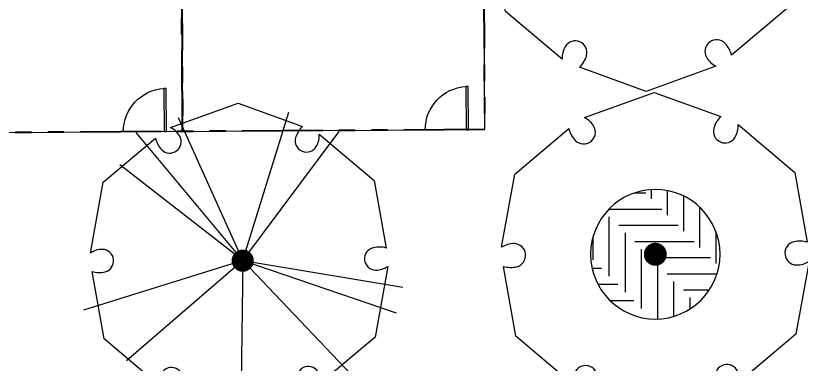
# Model space of a CAD drawing. Header units: feet. Extents: x 919634 to 928945, y 707022 to 708026.
# Drawn here: x 920416.5 to 920465.06, y 707175.12 to 707196.65 of the extents above; entities that cross this region are included whole.
import ezdxf

# ---------------------------------------------------------------- set-up
doc = ezdxf.new("R2010")
doc.units = ezdxf.units.FT
doc.header["$LTSCALE"] = 20
doc.header["$MEASUREMENT"] = 0
doc.linetypes.add('Site Plan$0$PHANTOM2', pattern=[1.25, 0.625, -0.125, 0.125, -0.125, 0.125, -0.125])
for name, color, linetype in [('-u-site-xref', 7, 'Continuous'), ('LK-TREE-013M', 6, 'Continuous'), ('LK-TREE-025M', 2, 'Continuous'), ('LK-TREE-035M', 123, 'Continuous'), ('LK-TREE-050M', 2, 'Continuous'), ('LK-TREE-TRNK', 32, 'Continuous'), ('LP-PATT-SHAR', 4, 'Continuous'), ('LP-SHAR-BRDR-CONT', 123, 'Continuous'), ('LP-TREE', 15, 'Continuous'), ('Site Plan$0$-u-site-fence', 4, 'Site Plan$0$FENCELINE1'), ('Site Plan$0$A-DOOR-EXT_WINDOWS', 253, 'Continuous')]:
    doc.layers.add(name, color=color, linetype=linetype)
doc.layers.add('Site Plan$0$SP-LOT LINES', color=252, linetype='Site Plan$0$PHANTOM2', lineweight=40)
doc.layers.get('-u-site-xref').off()
doc.linetypes.add('Site Plan$0$FENCELINE1', pattern='A,0.25,-0.1,[133,ltypeshp.shx,S=0.1,R=0,X=-0.1,Y=0],-0.1,1', length=1.45)

# ---------------------------------------------------------------- blocks, each defined once
blk = doc.blocks.new('Site Plan$0$A$C05C92244')
at = {"layer": 'Site Plan$0$A-DOOR-EXT_WINDOWS'}
blk.add_lwpolyline([(32, 32.05), (32, 0.04), (30.4, 0.04), (30.4, 32.05)], close=True, dxfattribs=at)
blk.add_arc((32.08, 32.08), 32.08, 180.05734, 267.00506, dxfattribs=at)
blk = doc.blocks.new('Site Plan')
at = {"layer": 'Site Plan$0$-u-site-fence', "ltscale": 0.15, "extrusion": (-1.16656e-06, 0.0001861, 1)}
for p, q in [((920426.725, 707203.499, 0.044), (920426.812, 707189.499, 0.046)), ((920426.725, 707203.499, 0.044), (920426.812, 707189.499, 0.046)), ((920445.391, 707203.616, 0.044), (920445.479, 707189.616, 0.046)), ((920365.48, 707189.114, 0.046), (920445.479, 707189.616, 0.046))]:
    blk.add_line(p, q, dxfattribs=at)
at = {"layer": 'Site Plan$0$SP-LOT LINES', "ltscale": 0.4, "extrusion": (-1.16656e-06, 0.0001861, 1)}
for p, q in [((920444.914, 707279.614, 0.029), (920445.479, 707189.616, 0.046)), ((920426.812, 707189.499, 0.046), (920426.248, 707279.497, 0.029)), ((920426.248, 707279.497, 0.029), (920426.812, 707189.499, 0.046)), ((920445.479, 707189.616, 0.046), (920365.48, 707189.114, 0.046))]:
    blk.add_line(p, q, dxfattribs=at)
at = {"layer": 'Site Plan$0$-u-site-fence', "ltscale": 0.01, "extrusion": (-1.16656e-06, 0.0001861, 1), "xscale": -0.08333333333333333, "yscale": 0.08333333333333336, "zscale": 0.08333333333333334, "rotation": 180.3591501553832}
for p in [(920441.795, 707192.251, 130.581), (920423.129, 707192.134, 130.581)]:
    blk.add_blockref('Site Plan$0$A$C05C92244', p, dxfattribs=at)
blk = doc.blocks.new('TREE-SIMP-027')
at = {"layer": 'LK-TREE-050M'}
blk.add_lwpolyline([(0.2708, 0.4238), (0.4563, 0.2673), (0.4966, 0.0396, 0.127189), (0.4527, 0.0407, 0.875318), (0.4614, -0.0349, 0.149076), (0.5024, -0.0227), (0.4596, -0.2615), (0.2826, -0.4103, 0.127189), (0.2616, -0.3718, 0.875318), (0.2005, -0.417, 0.149076), (0.2316, -0.4464), (0.0033, -0.5288), (-0.214, -0.4499, 0.127189), (-0.1912, -0.4124, 0.875318), (-0.2609, -0.3821, 0.149076), (-0.2708, -0.4238), (-0.4563, -0.2673), (-0.4966, -0.0396, 0.127189), (-0.4527, -0.0407, 0.875318), (-0.4614, 0.0349, 0.149076), (-0.5024, 0.0227), (-0.4596, 0.2615), (-0.2826, 0.4103, 0.127189), (-0.2616, 0.3718, 0.875318), (-0.2005, 0.417, 0.149076), (-0.2316, 0.4464), (-0.0033, 0.5288), (0.214, 0.4499, 0.127189), (0.1912, 0.4124, 0.875318), (0.2609, 0.3821, 0.149076)], format="xyb", close=True, dxfattribs=at)
at = {"layer": 'LK-TREE-TRNK', "const_width": 0.0375}
blk.add_lwpolyline([(-0.0187, 0, 1), (0.0188, 0, 1)], format="xyb", close=True, dxfattribs=at)
blk = doc.blocks.new('TREE-DCID-109')
at = {"layer": 'LK-TREE-013M'}
for q in [(-0.2167, 0.4824), (-0.3601, 0.4331), (0.5178, -0.1757), (0.5412, -0.0897)]:
    blk.add_line((0, 0), q, dxfattribs=at)
at = {"layer": 'LK-TREE-025M'}
for q in [(0.3255, 0.4361), (-0.538, -0.1671), (-0.3929, -0.3378)]:
    blk.add_line((0, 0), q, dxfattribs=at)
at = {"layer": 'LK-TREE-035M'}
for q in [(0.1554, 0.5017), (-0.4146, 0.324), (-0.0073, -0.5611), (0.3673, -0.3859)]:
    blk.add_line((0, 0), q, dxfattribs=at)
at = {"layer": 'LK-TREE-050M'}
blk.add_lwpolyline([(0.2585, 0.4269), (0.4439, 0.2704), (0.4843, 0.0427, 0.127189), (0.4404, 0.0438, 0.875318), (0.449, -0.0318, 0.149076), (0.4901, -0.0195), (0.4473, -0.2584), (0.2703, -0.4072, 0.127189), (0.2492, -0.3686, 0.875318), (0.1881, -0.4139, 0.149076), (0.2192, -0.4433), (-0.009, -0.5257), (-0.2264, -0.4468, 0.127189), (-0.2035, -0.4093, 0.875318), (-0.2732, -0.379, 0.149076), (-0.2831, -0.4206), (-0.4686, -0.2642), (-0.509, -0.0365, 0.127189), (-0.4651, -0.0376, 0.875318), (-0.4737, 0.038, 0.149076), (-0.5147, 0.0258), (-0.4719, 0.2646), (-0.2949, 0.4134, 0.127189), (-0.2739, 0.3749, 0.875318), (-0.2128, 0.4201, 0.149076), (-0.2439, 0.4495), (-0.0157, 0.5319), (0.2017, 0.453, 0.127189), (0.1788, 0.4155, 0.875318), (0.2486, 0.3852, 0.149076)], format="xyb", close=True, dxfattribs=at)
at = {"layer": 'LK-TREE-TRNK', "const_width": 0.0375}
blk.add_lwpolyline([(-0.0188, 0, 1), (0.0188, 0, 1)], format="xyb", close=True, dxfattribs=at)

msp = doc.modelspace()

# ---------------------------------------------------------------- block references
at = {"layer": '-u-site-xref'}
msp.add_blockref('Site Plan', (0, 0), dxfattribs=at)

# ---------------------------------------------------------------- next in the draw order: hatches: boundary and pattern name
at = {"layer": 'LP-PATT-SHAR'}
h = msp.add_hatch(dxfattribs=at)
h.set_pattern_fill('LAFX-A220-HBDASH', color=256, scale=22, pattern_type=2)
h.set_pattern_definition([(0, (920467.758, 707169.692), (0, 22), [3.667, -18.333]), (0, (920466.758, 707170.691), (0, 22), [3.667, -18.333]), (0, (920465.758, 707171.692), (0, 22), [3.667, -18.333]), (0, (920464.757, 707172.692), (0, 22), [3.667, -18.333]), (0, (920463.758, 707173.692), (0, 22), [3.667, -18.333]), (0, (920470.358, 707174.459), (0, 22), [3.667, -18.333]), (0, (920462.757, 707174.692), (0, 22), [3.667, -18.333]), (0, (920469.358, 707175.459), (0, 22), [3.667, -18.333]), (0, (920461.758, 707175.692), (0, 22), [3.667, -18.333]), (0, (920468.358, 707176.459), (0, 22), [3.667, -18.333]), (0, (920460.757, 707176.692), (0, 22), [3.667, -18.333]), (0, (920467.358, 707177.459), (0, 22), [3.667, -18.333]), (0, (920459.758, 707177.692), (0, 22), [3.667, -18.333]), (0, (920466.358, 707178.459), (0, 22), [3.667, -18.333]), (0, (920458.758, 707178.692), (0, 22), [3.667, -18.333]), (0, (920473.033, 707179.05), (0, 22), [3.667, -18.333]), (0, (920465.358, 707179.459), (0, 22), [3.667, -18.333]), (0, (920457.758, 707179.692), (0, 22), [3.667, -18.333]), (0, (920472.033, 707180.05), (0, 22), [3.667, -18.333]), (0, (920464.358, 707180.459), (0, 22), [3.667, -18.333]), (0, (920456.758, 707180.692), (0, 22), [3.667, -18.333]), (0, (920471.033, 707181.05), (0, 22), [3.667, -18.333]), (0, (920463.358, 707181.459), (0, 22), [3.667, -18.333]), (0, (920455.758, 707181.691), (0, 22), [3.667, -18.333]), (0, (920470.033, 707182.05), (0, 22), [3.667, -18.333]), (0, (920462.358, 707182.459), (0, 22), [3.667, -18.333]), (0, (920454.758, 707182.692), (0, 22), [3.667, -18.333]), (0, (920469.033, 707183.05), (0, 22), [3.667, -18.333]), (0, (920461.358, 707183.459), (0, 22), [3.667, -18.333]), (0, (920453.758, 707183.692), (0, 22), [3.667, -18.333]), (0, (920468.033, 707184.05), (0, 22), [3.667, -18.333]), (0, (920460.358, 707184.459), (0, 22), [3.667, -18.333]), (0, (920452.758, 707184.692), (0, 22), [3.667, -18.333]), (0, (920467.033, 707185.05), (0, 22), [3.667, -18.333]), (0, (920459.358, 707185.459), (0, 22), [3.667, -18.333]), (0, (920451.758, 707185.692), (0, 22), [3.667, -18.333]), (0, (920466.033, 707186.05), (0, 22), [3.667, -18.333]), (0, (920458.358, 707186.459), (0, 22), [3.667, -18.333]), (0, (920450.758, 707186.692), (0, 22), [3.667, -18.333]), (0, (920465.033, 707187.05), (0, 22), [3.667, -18.333]), (0, (920457.358, 707187.459), (0, 22), [3.667, -18.333]), (0, (920449.757, 707187.692), (0, 22), [3.667, -18.333]), (0, (920464.033, 707188.05), (0, 22), [3.667, -18.333]), (0, (920456.358, 707188.459), (0, 22), [3.667, -18.333]), (0, (920448.758, 707188.692), (0, 22), [3.667, -18.333]), (0, (920463.033, 707189.05), (0, 22), [3.667, -18.333]), (0, (920455.358, 707189.459), (0, 22), [3.667, -18.333]), (0, (920447.758, 707189.692), (0, 22), [3.667, -18.333]), (0, (920462.033, 707190.05), (0, 22), [3.667, -18.333]), (0, (920454.358, 707190.459), (0, 22), [3.667, -18.333]), (0, (920446.758, 707190.554), (0, 22), [3.667, -18.333]), (0, (920461.033, 707191.05), (0, 22), [3.667, -18.333]), (0, (920453.358, 707191.459), (0, 22), [3.667, -18.333]), (0, (920460.033, 707192.05), (0, 22), [3.667, -18.333]), (0, (920452.358, 707192.459), (0, 22), [3.667, -18.333]), (0, (920459.033, 707193.05), (0, 22), [3.667, -18.333]), (0, (920451.358, 707193.459), (0, 22), [3.667, -18.333]), (0, (920458.033, 707194.05), (0, 22), [3.667, -18.333]), (0, (920450.358, 707194.459), (0, 22), [3.667, -18.333]), (0, (920457.033, 707195.05), (0, 22), [3.667, -18.333]), (0, (920449.358, 707195.321), (0, 22), [3.667, -18.333]), (0, (920456.033, 707196.05), (0, 22), [3.667, -18.333]), (0, (920455.033, 707197.05), (0, 22), [3.667, -18.333]), (0, (920454.033, 707198.05), (0, 22), [3.667, -18.333]), (0, (920453.033, 707199.05), (0, 22), [3.667, -18.333]), (0, (920452.033, 707199.913), (0, 22), [3.667, -18.333]), (90, (920473.45, 707174.913), (-22, 1e-15), [3.667, -18.333]), (90, (920472.45, 707175.913), (-22, 1e-15), [3.667, -18.333]), (90, (920471.45, 707176.913), (-22, 1e-15), [3.667, -18.333]), (90, (920470.774, 707170.32), (-22, 1e-15), [3.667, -18.333]), (90, (920470.45, 707177.913), (-22, 1e-15), [3.667, -18.333]), (90, (920469.774, 707171.321), (-22, 1e-15), [3.667, -18.333]), (90, (920469.45, 707178.913), (-22, 1e-15), [3.667, -18.333]), (90, (920468.774, 707172.32), (-22, 1e-15), [3.667, -18.333]), (90, (920468.45, 707179.913), (-22, 1e-15), [3.667, -18.333]), (90, (920468.174, 707165.554), (-22, 1e-15), [3.667, -18.333]), (90, (920467.774, 707173.321), (-22, 1e-15), [3.667, -18.333]), (90, (920467.45, 707180.912), (-22, 1e-15), [3.667, -18.333]), (90, (920467.174, 707166.554), (-22, 1e-15), [3.667, -18.333]), (90, (920466.774, 707174.32), (-22, 1e-15), [3.667, -18.333]), (90, (920466.45, 707181.913), (-22, 1e-15), [3.667, -18.333]), (90, (920466.174, 707167.554), (-22, 1e-15), [3.667, -18.333]), (90, (920465.774, 707175.321), (-22, 1e-15), [3.667, -18.333]), (90, (920465.45, 707182.912), (-22, 1e-15), [3.667, -18.333]), (90, (920465.174, 707168.554), (-22, 1e-15), [3.667, -18.333]), (90, (920464.774, 707176.321), (-22, 1e-15), [3.667, -18.333]), (90, (920464.45, 707183.913), (-22, 1e-15), [3.667, -18.333]), (90, (920464.174, 707169.554), (-22, 1e-15), [3.667, -18.333]), (90, (920463.774, 707177.32), (-22, 1e-15), [3.667, -18.333]), (90, (920463.45, 707184.913), (-22, 1e-15), [3.667, -18.333]), (90, (920463.174, 707170.554), (-22, 1e-15), [3.667, -18.333]), (90, (920462.774, 707178.321), (-22, 1e-15), [3.667, -18.333]), (90, (920462.45, 707185.913), (-22, 1e-15), [3.667, -18.333]), (90, (920462.174, 707171.554), (-22, 1e-15), [3.667, -18.333]), (90, (920461.774, 707179.32), (-22, 1e-15), [3.667, -18.333]), (90, (920461.45, 707186.913), (-22, 1e-15), [3.667, -18.333]), (90, (920461.174, 707172.554), (-22, 1e-15), [3.667, -18.333]), (90, (920460.774, 707180.321), (-22, 1e-15), [3.667, -18.333]), (90, (920460.45, 707187.913), (-22, 1e-15), [3.667, -18.333]), (90, (920460.174, 707173.554), (-22, 1e-15), [3.667, -18.333]), (90, (920459.774, 707181.32), (-22, 1e-15), [3.667, -18.333]), (90, (920459.45, 707188.913), (-22, 1e-15), [3.667, -18.333]), (90, (920459.174, 707174.554), (-22, 1e-15), [3.667, -18.333]), (90, (920458.774, 707182.321), (-22, 1e-15), [3.667, -18.333]), (90, (920458.45, 707189.912), (-22, 1e-15), [3.667, -18.333]), (90, (920458.174, 707175.554), (-22, 1e-15), [3.667, -18.333]), (90, (920457.774, 707183.32), (-22, 1e-15), [3.667, -18.333]), (90, (920457.45, 707190.913), (-22, 1e-15), [3.667, -18.333]), (90, (920457.174, 707176.554), (-22, 1e-15), [3.667, -18.333]), (90, (920456.774, 707184.321), (-22, 1e-15), [3.667, -18.333]), (90, (920456.45, 707191.912), (-22, 1e-15), [3.667, -18.333]), (90, (920456.174, 707177.554), (-22, 1e-15), [3.667, -18.333]), (90, (920455.774, 707185.32), (-22, 1e-15), [3.667, -18.333]), (90, (920455.45, 707192.913), (-22, 1e-15), [3.667, -18.333]), (90, (920455.174, 707178.554), (-22, 1e-15), [3.667, -18.333]), (90, (920454.774, 707186.321), (-22, 1e-15), [3.667, -18.333]), (90, (920454.45, 707193.912), (-22, 1e-15), [3.667, -18.333]), (90, (920454.174, 707179.554), (-22, 1e-15), [3.667, -18.333]), (90, (920453.774, 707187.32), (-22, 1e-15), [3.667, -18.333]), (90, (920453.45, 707194.913), (-22, 1e-15), [3.667, -18.333]), (90, (920453.174, 707180.554), (-22, 1e-15), [3.667, -18.333]), (90, (920452.774, 707188.321), (-22, 1e-15), [3.667, -18.333]), (90, (920452.45, 707195.775), (-22, 1e-15), [3.667, -18.333]), (90, (920452.174, 707181.554), (-22, 1e-15), [3.667, -18.333]), (90, (920451.774, 707189.32), (-22, 1e-15), [3.667, -18.333]), (90, (920451.174, 707182.554), (-22, 1e-15), [3.667, -18.333]), (90, (920450.774, 707190.321), (-22, 1e-15), [3.667, -18.333]), (90, (920450.174, 707183.554), (-22, 1e-15), [3.667, -18.333]), (90, (920449.774, 707191.183), (-22, 1e-15), [3.667, -18.333]), (90, (920449.174, 707184.554), (-22, 1e-15), [3.667, -18.333]), (90, (920448.174, 707185.554), (-22, 1e-15), [3.667, -18.333]), (90, (920447.174, 707186.416), (-22, 1e-15), [3.667, -18.333])])
edge = h.paths.add_edge_path()
edge.add_arc((920456.033, 707181.913), 4, 180, 360)
edge.add_arc((920456.033, 707181.913), 4, 0, 180)

# ---------------------------------------------------------------- next in the draw order: linework, layer by layer
at = {"layer": 'LP-SHAR-BRDR-CONT', "flags": 128}
msp.add_lwpolyline([(920452.033, 707181.913, 1), (920460.033, 707181.913, 1)], format="xyb", close=True, dxfattribs=at)

# ---------------------------------------------------------------- next in the draw order: block references
at = {"layer": 'LP-TREE'}
for name, p, xscale, yscale, zscale in [('TREE-SIMP-027', (920455.401, 707201.972, -0.129), 18.91141011540282, 18.91141011540282, 15.03416260495856), ('TREE-SIMP-027', (920456.033, 707181.913), 18.91141011540282, 18.91141011540282, 15.03416260495856), ('TREE-DCID-109', (920430.529, 707181.518, 0), 18.29877919221403, 18.29877919221403, 18.29877919221403)]:
    msp.add_blockref(name, p, dxfattribs=dict(at, xscale=xscale, yscale=yscale, zscale=zscale))

doc.saveas('drawing.dxf')
